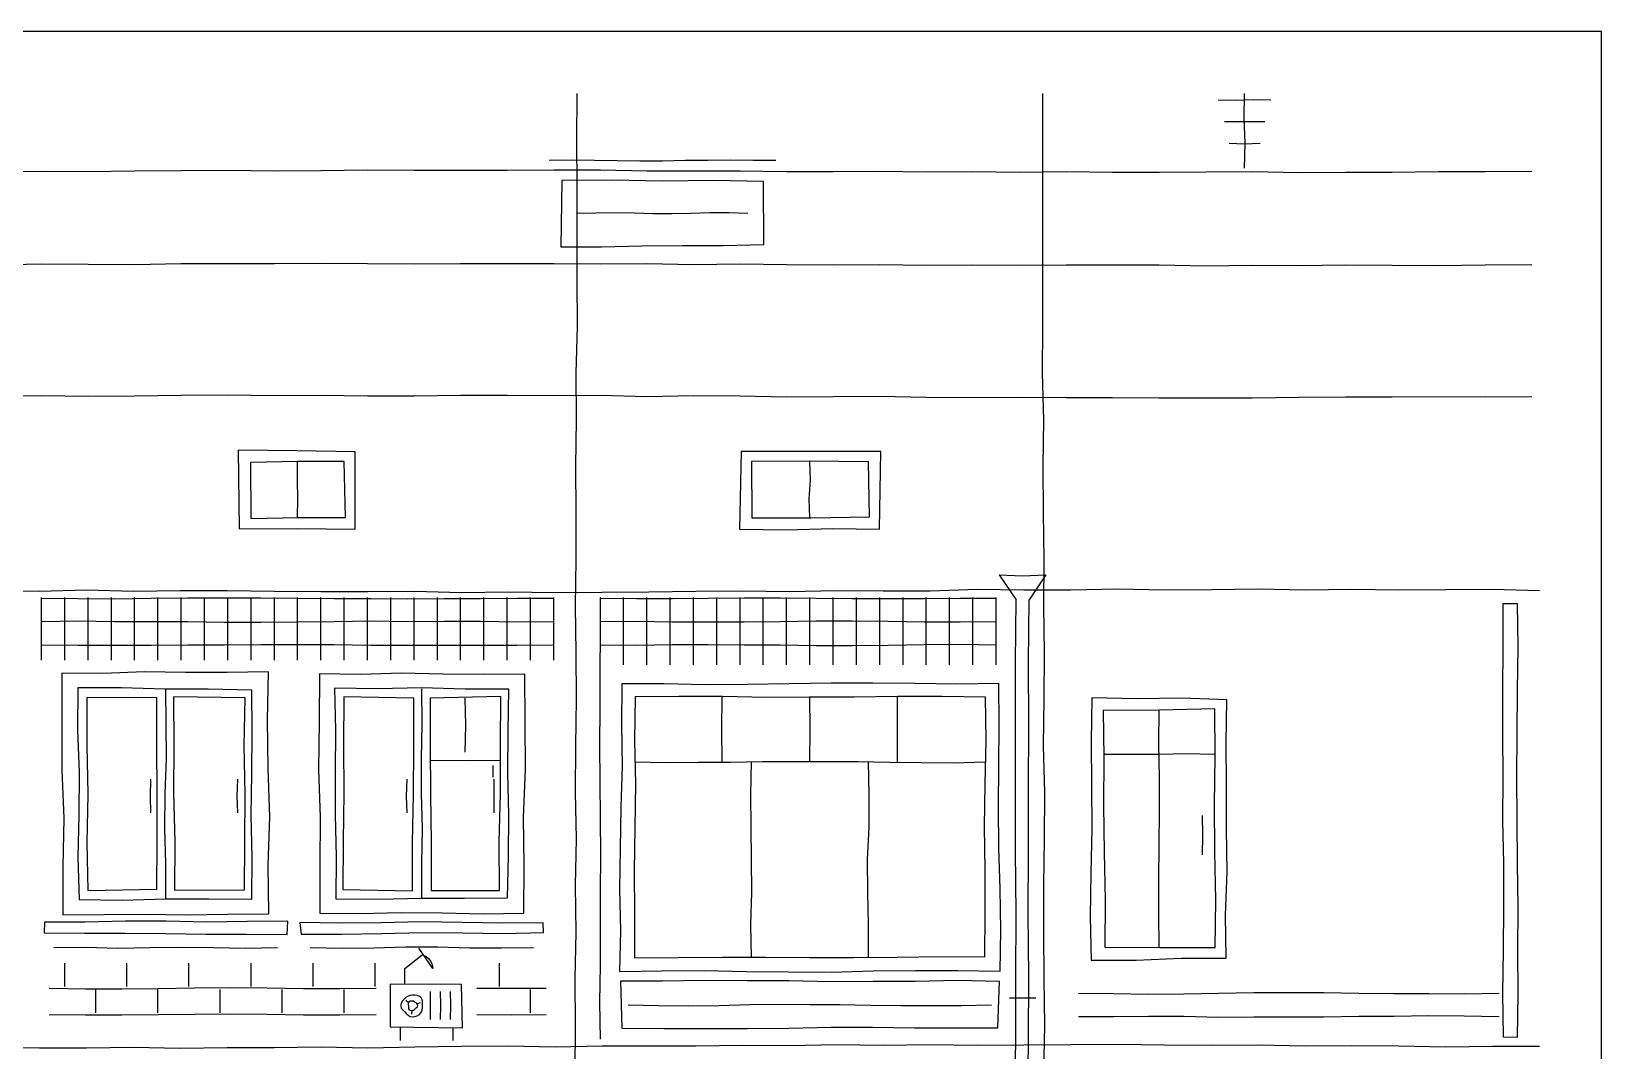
# Model space of a CAD drawing. Header units: millimetres. Extents: x 0 to 165, y 0 to 320.
# Drawn here: x 63.9 to 165, y 254.4 to 320 of the extents above; entities that cross this region are included whole.
import ezdxf

# ---------------------------------------------------------------- set-up
doc = ezdxf.new("R2010")
doc.units = ezdxf.units.MM
for name, color, linetype, true_color in [('01_KARKAS', 1, 'Continuous', 0xd62728), ('02_PROYOMY', 5, 'Continuous', 0x1f5fd6), ('03_BALKONY', 3, 'Continuous', 0x2ca02c), ('04_KLADKA', 32, 'Continuous', 0x8c5a2b), ('05_KONDICIONERY', 6, 'Continuous', 0xc512c5), ('06_VODOSTOK', 4, 'Continuous', 0x0f9aa0), ('08_KRYSHA', 8, 'Continuous', 0x444444)]:
    doc.layers.add(name, color=color, linetype=linetype, true_color=true_color)

msp = doc.modelspace()

# ---------------------------------------------------------------- linework, layer by layer
at = {"layer": '01_KARKAS'}
for points in [[(165, 320), (162, 320), (159, 320), (156, 320), (153, 320), (150, 320), (147, 320), (144, 320), (141, 320), (138, 320), (135, 320), (132, 320), (129, 320), (126, 320), (123, 320), (120, 320), (117, 320), (114, 320), (111, 320), (108, 320), (105, 320), (102, 320), (99, 320), (96, 320), (93, 320), (90, 320), (87, 320), (84, 320), (81, 320), (78, 320), (75, 320), (72, 320), (69, 320), (66, 320), (63, 320)], [(165, 253.58), (165, 256.6), (165, 259.62), (165, 262.64), (165, 265.66), (165, 268.68), (165, 271.7), (165, 274.72), (165, 277.74), (165, 280.75), (165, 283.77), (165, 286.79), (165, 289.81), (165, 292.83), (165, 295.85), (165, 298.87), (165, 301.89), (165, 304.91), (165, 307.92), (165, 310.94), (165, 313.96), (165, 316.98), (165, 320)], [(98.88, 253), (98.9, 256), (98.87, 259), (98.95, 262), (98.89, 265), (98.96, 268), (98.91, 271), (98.93, 274), (98.96, 277), (98.94, 280), (98.9, 283), (98.95, 286), (98.95, 289), (98.92, 292), (98.96, 295), (98.95, 298), (99.02, 301), (99, 304), (99, 307), (99.01, 310), (98.98, 313), (99, 316)], [(129.07, 253), (129.14, 256), (129.09, 259), (129.08, 262), (129.08, 265), (129.11, 268), (129.13, 271), (129.05, 274), (129.09, 277), (129.11, 280), (129.06, 283), (129.1, 286), (129.04, 289), (129.02, 292), (129.06, 295), (128.99, 298), (129.01, 301), (129.01, 304), (129, 307), (129.01, 310), (129.01, 313), (129, 316)], [(61.37, 284), (64.38, 283.96), (67.4, 284.04), (70.42, 283.95), (73.44, 284.01), (76.46, 283.99), (79.48, 283.96), (82.5, 283.93), (85.52, 283.94), (88.54, 283.96), (91.56, 283.88), (94.58, 283.92), (97.6, 283.87), (100.62, 283.9), (103.63, 283.92), (106.65, 283.96), (109.67, 283.98), (112.69, 283.94), (115.71, 284), (118.73, 283.97), (121.75, 283.98), (124.77, 284.08), (127.79, 284.05), (130.81, 284.05), (133.83, 284.11), (136.85, 284.04), (139.87, 284.07), (142.88, 284.1), (145.9, 284.05), (148.92, 284.09), (151.94, 284.05), (154.96, 284.07), (157.98, 284.08), (161, 284)], [(61.37, 254.6), (64.38, 254.55), (67.4, 254.55), (70.42, 254.59), (73.44, 254.53), (76.46, 254.57), (79.48, 254.57), (82.5, 254.61), (85.52, 254.56), (88.54, 254.61), (91.56, 254.65), (94.58, 254.68), (97.6, 254.62), (100.62, 254.69), (103.63, 254.69), (106.65, 254.68), (109.67, 254.72), (112.69, 254.7), (115.71, 254.77), (118.73, 254.73), (121.75, 254.77), (124.77, 254.73), (127.79, 254.75), (130.81, 254.77), (133.83, 254.79), (136.85, 254.75), (139.87, 254.73), (142.88, 254.75), (145.9, 254.69), (148.92, 254.71), (151.94, 254.68), (154.96, 254.62), (157.98, 254.66), (161, 254.67)]]:
    msp.add_lwpolyline(points, dxfattribs=at)
at = {"layer": '02_PROYOMY'}
for points in [[(65.82, 278.67), (65.82, 275.55), (65.81, 272.44), (65.93, 269.33), (65.88, 266.22), (65.87, 263.11)], [(79.12, 278.77), (76.46, 278.73), (73.8, 278.72), (71.14, 278.77), (68.48, 278.66), (65.82, 278.67)], [(79.15, 263.19), (79.1, 266.31), (79.21, 269.42), (79.11, 272.54), (79.06, 275.66), (79.12, 278.77)], [(82.41, 278.64), (82.39, 275.56), (82.34, 272.48), (82.46, 269.4), (82.42, 266.31), (82.42, 263.23)], [(95.64, 278.62), (93, 278.59), (90.35, 278.62), (87.7, 278.68), (85.06, 278.59), (82.41, 278.64)], [(95.58, 263.23), (95.6, 266.31), (95.56, 269.39), (95.68, 272.46), (95.65, 275.54), (95.64, 278.62)], [(66.85, 277.73), (66.81, 275.01), (66.92, 272.28), (66.9, 269.55), (66.85, 266.82), (66.92, 264.1)], [(78.04, 277.59), (75.24, 277.65), (72.45, 277.64), (69.65, 277.73), (66.85, 277.73)], [(72.5, 264.17), (72.51, 266.42), (72.44, 268.67), (72.46, 270.92), (72.55, 273.17), (72.53, 275.42), (72.5, 277.67)], [(77.61, 277.08), (73.01, 277.16)], [(73.01, 277.16), (73.03, 274.05), (73.01, 270.94), (73.08, 267.82), (73.07, 264.71)], [(78.05, 264.13), (78.08, 266.82), (78, 269.52), (78.05, 272.21), (78.08, 274.9), (78.04, 277.59)], [(94.6, 277.64), (91.79, 277.64), (88.99, 277.73), (86.18, 277.66), (83.38, 277.71)], [(83.38, 277.71), (83.45, 275), (83.41, 272.28), (83.41, 269.57), (83.48, 266.85), (83.46, 264.14)], [(89, 264.17), (89.01, 266.42), (89.05, 268.67), (88.99, 270.92), (88.99, 273.17), (89.03, 275.42), (89, 277.67)], [(94.08, 277.17), (89.53, 277.07)], [(94.01, 264.69), (93.99, 267.81), (94.07, 270.93), (94.06, 274.05), (94.08, 277.17)], [(94.53, 264.2), (94.58, 266.89), (94.6, 269.58), (94.55, 272.26), (94.56, 274.95), (94.6, 277.64)], [(71.94, 277.12), (67.41, 277.09)], [(67.41, 277.09), (67.41, 273.99), (67.48, 270.89), (67.43, 267.78), (67.48, 264.68)], [(71.94, 264.77), (71.96, 267.86), (71.95, 270.95), (71.94, 274.03), (71.94, 277.12)], [(77.58, 264.72), (77.6, 267.81), (77.61, 270.9), (77.56, 273.99), (77.61, 277.08)], [(83.98, 277.15), (83.95, 274.05), (83.98, 270.95), (83.93, 267.85), (83.92, 264.75)], [(88.49, 277.06), (83.98, 277.15)], [(88.41, 264.67), (88.41, 267.77), (88.46, 270.87), (88.49, 273.96), (88.49, 277.06)], [(89.53, 277.07), (89.53, 273.97), (89.56, 270.88), (89.6, 267.78), (89.61, 264.69)], [(91.8, 273.58), (91.83, 275.32), (91.8, 277.07)], [(89.6, 273.08), (91.8, 273.05), (94, 273.08)], [(93.6, 271.98), (93.6, 272.73)], [(71.55, 269.68), (71.52, 270.76), (71.55, 271.85)], [(77.15, 269.68), (77.11, 270.76), (77.15, 271.85)], [(88.05, 269.68), (88.02, 270.76), (88.05, 271.85)], [(93.65, 269.68), (93.65, 270.76), (93.65, 271.85)], [(66.92, 264.1), (69.7, 264.07), (72.48, 264.14), (75.27, 264.15), (78.05, 264.13)], [(67.48, 264.68), (71.94, 264.77)], [(73.07, 264.71), (77.58, 264.72)], [(83.46, 264.14), (86.23, 264.12), (89, 264.19), (91.76, 264.18), (94.53, 264.2)], [(83.92, 264.75), (88.41, 264.67)], [(89.61, 264.69), (94.01, 264.69)], [(65.87, 263.11), (68.53, 263.14), (71.18, 263.15), (73.84, 263.12), (76.49, 263.16), (79.15, 263.19)], [(82.42, 263.23), (85.05, 263.2), (87.68, 263.26), (90.31, 263.24), (92.95, 263.19), (95.58, 263.23)], [(64.7, 262.65), (64.67, 261.96)], [(80.36, 262.7), (77.75, 262.68), (75.14, 262.65), (72.53, 262.71), (69.92, 262.7), (67.31, 262.65), (64.7, 262.65)], [(80.32, 261.86), (80.36, 262.7)], [(96.82, 262.6), (94.21, 262.59), (91.6, 262.63), (88.98, 262.66), (86.37, 262.61), (83.76, 262.58), (81.15, 262.63)], [(81.15, 262.63), (81.22, 261.88)], [(81.22, 261.88), (83.82, 261.87), (86.42, 261.92), (89.03, 261.97), (91.63, 261.96), (94.23, 261.92), (96.84, 261.98)], [(96.84, 261.98), (96.82, 262.6)], [(64.67, 261.96), (67.28, 261.94), (69.89, 261.94), (72.49, 261.92), (75.1, 261.87), (77.71, 261.87), (80.32, 261.86)], [(65.3, 261.02), (67.36, 261.03), (69.41, 260.96), (71.47, 261.02), (73.53, 261.03), (75.59, 261.02), (77.64, 260.98), (79.7, 261.02)], [(81.8, 261.02), (83.86, 260.96), (85.91, 260.99), (87.97, 261.05), (90.03, 261.06), (92.09, 260.99), (94.14, 260.99), (96.2, 261.02)]]:
    msp.add_lwpolyline(points, dxfattribs=at)
at = {"layer": '03_BALKONY'}
for points in [[(158.63, 283.14), (158.64, 280.35), (158.62, 277.57), (158.62, 274.78), (158.63, 271.99), (158.62, 269.2), (158.69, 266.42), (158.69, 263.63), (158.66, 260.84), (158.62, 258.05), (158.66, 255.27)], [(159.58, 283.15), (158.63, 283.14)], [(159.59, 255.23), (159.62, 258.03), (159.61, 260.82), (159.62, 263.61), (159.58, 266.4), (159.56, 269.19), (159.53, 271.98), (159.57, 274.77), (159.58, 277.56), (159.62, 280.36), (159.58, 283.15)], [(101.88, 277.98), (101.86, 275.33), (101.9, 272.69), (101.83, 270.04), (101.77, 267.4), (101.73, 264.75), (101.79, 262.1), (101.73, 259.46)], [(126.16, 278.01), (123.46, 277.96), (120.76, 278.02), (118.06, 278.04), (115.37, 278.04), (112.67, 278), (109.97, 277.95), (107.27, 277.93), (104.58, 277.99), (101.88, 277.98)], [(125.32, 277.14), (122.5, 277.18), (119.67, 277.18), (116.85, 277.13), (114.03, 277.13), (111.2, 277.12), (108.38, 277.17), (105.56, 277.17), (102.74, 277.15)], [(108.35, 272.97), (108.32, 275.07), (108.35, 277.17)], [(114, 272.97), (114.02, 275.07), (114, 277.17)], [(119.65, 272.97), (119.64, 275.07), (119.65, 277.17)], [(126.25, 259.49), (126.29, 262.13), (126.26, 264.78), (126.18, 267.43), (126.15, 270.07), (126.18, 272.72), (126.2, 275.36), (126.16, 278.01)], [(102.74, 277.15), (102.7, 274.35), (102.76, 271.55), (102.72, 268.75), (102.68, 265.95), (102.7, 263.15), (102.71, 260.35)], [(125.26, 260.42), (125.29, 263.21), (125.3, 265.99), (125.24, 268.78), (125.3, 271.56), (125.35, 274.35), (125.32, 277.14)], [(132.17, 277.08), (132.11, 274.26), (132.15, 271.45), (132.17, 268.64), (132.1, 265.82), (132.06, 263.01), (132.12, 260.2)], [(140.86, 276.97), (137.97, 277.06), (135.07, 277.02), (132.17, 277.08)], [(140.09, 276.38), (136.49, 276.29), (132.89, 276.28)], [(132.89, 276.28), (132.93, 273.23), (132.91, 270.18), (132.95, 267.13), (133.02, 264.08), (133, 261.03)], [(136.5, 261.02), (136.48, 263.2), (136.47, 265.39), (136.49, 267.57), (136.53, 269.76), (136.51, 271.95), (136.48, 274.13), (136.5, 276.32)], [(140.1, 261.02), (140.14, 264.09), (140.08, 267.17), (140.07, 270.24), (140.11, 273.31), (140.09, 276.38)], [(140.82, 260.33), (140.78, 263.1), (140.88, 265.88), (140.84, 268.65), (140.83, 271.42), (140.82, 274.2), (140.86, 276.97)], [(132.95, 273.47), (134.72, 273.46), (136.5, 273.47), (138.27, 273.51), (140.05, 273.47)], [(102.7, 272.97), (104.75, 272.93), (106.81, 272.95), (108.86, 272.94), (110.92, 272.98), (112.97, 272.99), (115.03, 272.99), (117.08, 272.99), (119.14, 272.95), (121.19, 272.93), (123.25, 272.91), (125.3, 272.97)], [(110.23, 260.37), (110.2, 262.47), (110.25, 264.57), (110.24, 266.67), (110.21, 268.77), (110.19, 270.87), (110.23, 272.97)], [(117.77, 260.37), (117.78, 262.47), (117.74, 264.57), (117.72, 266.67), (117.81, 268.77), (117.81, 270.87), (117.77, 272.97)], [(139.3, 266.99), (139.32, 268.25), (139.3, 269.51)], [(133, 261.03), (136.55, 261.02), (140.1, 261.02)], [(102.71, 260.35), (105.52, 260.36), (108.34, 260.39), (111.16, 260.39), (113.98, 260.37), (116.8, 260.37), (119.62, 260.38), (122.44, 260.44), (125.26, 260.42)], [(132.12, 260.2), (135.02, 260.2), (137.92, 260.33), (140.82, 260.33)], [(101.73, 259.46), (104.46, 259.5), (107.18, 259.53), (109.91, 259.46), (112.63, 259.45), (115.36, 259.42), (118.08, 259.5), (120.8, 259.54), (123.53, 259.54), (126.25, 259.49)], [(126.21, 258.83), (123.5, 258.88), (120.79, 258.83), (118.07, 258.82), (115.36, 258.8), (112.64, 258.86), (109.93, 258.87), (107.22, 258.89), (104.5, 258.84), (101.79, 258.85)], [(101.79, 258.85), (101.89, 255.81)], [(126.11, 255.85), (126.21, 258.83)], [(131.3, 258.07), (133.56, 258.04), (135.82, 258), (138.08, 258.03), (140.33, 258.08), (142.59, 258.11), (144.85, 258.12), (147.11, 258.12), (149.37, 258.07), (151.62, 258.05), (153.88, 258.04), (156.14, 258.03), (158.4, 258.07)], [(102.3, 257.32), (104.25, 257.28), (106.2, 257.26), (108.15, 257.28), (110.1, 257.34), (112.05, 257.36), (114, 257.35), (115.95, 257.35), (117.9, 257.3), (119.85, 257.27), (121.8, 257.27), (123.75, 257.28), (125.7, 257.32)], [(131.3, 256.57), (133.56, 256.58), (135.82, 256.59), (138.08, 256.59), (140.33, 256.53), (142.59, 256.54), (144.85, 256.54), (147.11, 256.55), (149.37, 256.59), (151.62, 256.6), (153.88, 256.63), (156.14, 256.61), (158.4, 256.57)], [(101.89, 255.81), (104.58, 255.79), (107.27, 255.79), (109.96, 255.8), (112.65, 255.81), (115.35, 255.89), (118.04, 255.89), (120.73, 255.85), (123.42, 255.83), (126.11, 255.85)], [(158.66, 255.27), (159.59, 255.23)]]:
    msp.add_lwpolyline(points, dxfattribs=at)
at = {"layer": '04_KLADKA'}
for points in [[(64.5, 279.52), (64.5, 283.55)], [(64.5, 283.5), (66.86, 283.48), (69.21, 283.47), (71.57, 283.5), (73.93, 283.52), (76.29, 283.53), (78.64, 283.52), (81, 283.51), (83.36, 283.49), (85.71, 283.48), (88.07, 283.46), (90.43, 283.48), (92.79, 283.48), (95.14, 283.51), (97.5, 283.5)], [(66, 279.52), (66, 283.55)], [(67.5, 279.52), (67.5, 283.55)], [(69, 279.52), (69, 283.55)], [(70.5, 279.52), (70.5, 283.55)], [(72, 279.52), (72, 283.55)], [(73.5, 279.52), (73.5, 283.55)], [(75, 279.52), (75, 283.55)], [(76.5, 279.52), (76.5, 283.55)], [(78, 279.52), (78, 283.55)], [(79.5, 279.52), (79.5, 283.55)], [(81, 279.52), (81, 283.55)], [(82.5, 279.52), (82.5, 283.55)], [(84, 279.52), (84, 283.55)], [(85.5, 279.52), (85.5, 283.55)], [(87, 279.52), (87, 283.55)], [(88.5, 279.52), (88.5, 283.55)], [(90, 279.52), (90, 283.55)], [(91.5, 279.52), (91.5, 283.55)], [(93, 279.52), (93, 283.55)], [(94.5, 279.52), (94.5, 283.55)], [(96, 279.52), (96, 283.55)], [(97.5, 279.52), (97.5, 283.55)], [(100.5, 255.12), (100.47, 257.49), (100.5, 259.86), (100.51, 262.22), (100.52, 264.59), (100.54, 266.96), (100.52, 269.33), (100.48, 271.7), (100.47, 274.07), (100.49, 276.44), (100.48, 278.81), (100.5, 281.18), (100.5, 283.55)], [(100.5, 283.5), (102.82, 283.48), (105.14, 283.49), (107.45, 283.51), (109.77, 283.52), (112.09, 283.53), (114.41, 283.5), (116.73, 283.48), (119.05, 283.48), (121.36, 283.48), (123.68, 283.51), (126, 283.5)], [(102, 279.22), (102, 283.55)], [(103.5, 279.22), (103.5, 283.55)], [(105, 279.22), (105, 283.55)], [(106.5, 279.22), (106.5, 283.55)], [(108, 279.22), (108, 283.55)], [(109.5, 279.22), (109.5, 283.55)], [(111, 279.22), (111, 283.55)], [(112.5, 279.22), (112.5, 283.55)], [(114, 279.22), (114, 283.55)], [(115.5, 279.22), (115.5, 283.55)], [(117, 279.22), (117, 283.55)], [(118.5, 279.22), (118.5, 283.55)], [(120, 279.22), (120, 283.55)], [(121.5, 279.22), (121.5, 283.55)], [(123, 279.22), (123, 283.55)], [(124.5, 279.22), (124.5, 283.55)], [(126, 279.22), (126, 283.55)], [(64.5, 282), (66.86, 282.04), (69.21, 282.01), (71.57, 282.01), (73.93, 282), (76.29, 281.97), (78.64, 281.97), (81, 281.98), (83.36, 282.01), (85.71, 282.04), (88.07, 282.01), (90.43, 282.03), (92.79, 282.03), (95.14, 281.98), (97.5, 282)], [(100.5, 282), (102.82, 282.02), (105.14, 281.99), (107.45, 281.98), (109.77, 281.99), (112.09, 282.01), (114.41, 282.04), (116.73, 282.04), (119.05, 282.03), (121.36, 281.98), (123.68, 281.98), (126, 282)], [(64.5, 280.5), (66.86, 280.49), (69.21, 280.47), (71.57, 280.47), (73.93, 280.5), (76.29, 280.5), (78.64, 280.52), (81, 280.53), (83.36, 280.52), (85.71, 280.49), (88.07, 280.49), (90.43, 280.48), (92.79, 280.48), (95.14, 280.49), (97.5, 280.5)], [(100.5, 280.5), (102.82, 280.49), (105.14, 280.52), (107.45, 280.52), (109.77, 280.51), (112.09, 280.51), (114.41, 280.46), (116.73, 280.46), (119.05, 280.49), (121.36, 280.52), (123.68, 280.54), (126, 280.5)], [(66, 258.5), (66, 260)], [(70, 258.5), (70, 260)], [(74, 258.5), (74, 260)], [(78, 258.5), (78, 260)], [(82, 258.5), (82, 260)], [(86, 258.5), (86, 260)], [(94, 258.5), (94, 260)], [(65, 258.4), (67.34, 258.36), (69.68, 258.36), (72.02, 258.37), (74.36, 258.41), (76.69, 258.44), (79.03, 258.42), (81.37, 258.38), (83.71, 258.37), (86.05, 258.4)], [(68, 256.8), (68, 258.3)], [(72, 256.8), (72, 258.3)], [(76, 256.8), (76, 258.3)], [(80, 256.8), (80, 258.3)], [(84, 256.8), (84, 258.3)], [(92.55, 258.4), (94.78, 258.4), (97, 258.4)], [(96, 256.8), (96, 258.3)], [(65, 256.7), (67.34, 256.68), (69.68, 256.68), (72.02, 256.7), (74.36, 256.72), (76.69, 256.74), (79.03, 256.72), (81.37, 256.68), (83.71, 256.67), (86.05, 256.7)], [(92.55, 256.7), (94.78, 256.68), (97, 256.7)]]:
    msp.add_lwpolyline(points, dxfattribs=at)
at = {"layer": '05_KONDICIONERY'}
for points in [[(87.9, 259.67), (89.03, 260.54)], [(89.7, 259.67), (88.8, 260.97)], [(89.03, 260.54), (89.25, 260.45)], [(89.25, 260.45), (89.44, 260.3)], [(89.44, 260.3), (89.58, 260.12)], [(89.58, 260.12), (89.67, 259.9)], [(87.9, 258.67), (87.9, 259.67)], [(89.67, 259.9), (89.7, 259.67)], [(91.55, 258.62), (86.96, 258.65)], [(86.96, 258.65), (86.97, 255.9)], [(89.55, 256.37), (89.57, 257.27), (89.55, 258.17)], [(90.2, 256.37), (90.22, 257.27), (90.2, 258.17)], [(90.85, 256.37), (90.86, 257.27), (90.85, 258.17)], [(91.61, 255.83), (91.55, 258.62)], [(88.14, 257.46), (87.96, 257.6)], [(88.36, 256.95), (88.33, 256.72)], [(88.69, 257.39), (88.91, 257.48)], [(86.97, 255.9), (91.61, 255.83)], [(87.6, 255.87), (87.6, 255.02)], [(91, 255.87), (91, 255.02)]]:
    msp.add_lwpolyline(points, dxfattribs=at)
for points in [[(89.04, 257.27), (89.05, 257.41), (89.05, 257.58), (88.99, 257.74), (88.87, 257.86), (88.71, 257.92), (88.55, 257.94), (88.4, 257.94), (88.25, 257.92), (88.11, 257.88), (87.98, 257.79), (87.87, 257.69), (87.76, 257.57), (87.67, 257.43), (87.64, 257.27), (87.68, 257.1), (87.79, 256.97), (87.9, 256.87), (88, 256.76), (88.11, 256.66), (88.24, 256.57), (88.4, 256.54), (88.56, 256.56), (88.71, 256.62), (88.85, 256.7), (88.96, 256.82), (89.02, 256.97), (89.04, 257.12), (89.04, 257.27)], [(88.75, 257.27), (88.73, 257.34), (88.68, 257.4), (88.62, 257.44), (88.57, 257.47), (88.52, 257.52), (88.46, 257.55), (88.4, 257.56), (88.33, 257.56), (88.26, 257.55), (88.19, 257.53), (88.14, 257.48), (88.12, 257.4), (88.13, 257.33), (88.15, 257.27), (88.15, 257.21), (88.14, 257.14), (88.15, 257.06), (88.19, 257), (88.26, 256.97), (88.33, 256.96), (88.4, 256.96), (88.47, 256.98), (88.52, 257.01), (88.57, 257.06), (88.6, 257.1), (88.66, 257.14), (88.72, 257.19), (88.75, 257.27)]]:
    msp.add_lwpolyline(points, close=True, dxfattribs=at)
at = {"layer": '06_VODOSTOK'}
for points in [[(126.2, 285), (127.28, 283.4)], [(126.2, 285), (127.7, 284.95), (129.2, 285)], [(129.2, 285), (128.12, 283.4)], [(127.2, 251.06), (127.26, 255.1), (127.27, 259.14), (127.28, 263.18), (127.25, 267.23), (127.24, 271.27), (127.25, 275.31), (127.25, 279.36), (127.28, 283.4)], [(128.04, 251.06), (128.08, 255.1), (128.1, 259.14), (128.07, 263.18), (128.08, 267.23), (128.09, 271.27), (128.11, 275.31), (128.08, 279.36), (128.12, 283.4)], [(126.85, 257.77), (128.55, 257.77)]]:
    msp.add_lwpolyline(points, dxfattribs=at)
at = {"layer": '08_KRYSHA'}
for points in [[(140.3, 315.6), (141.43, 315.58), (142.57, 315.61), (143.7, 315.6)], [(142, 311.2), (142.04, 312.8), (141.98, 314.4), (142, 316)], [(140.7, 314.2), (142, 314.19), (143.3, 314.2)], [(141, 312.8), (142, 312.77), (143, 312.8)], [(97.2, 311.7), (98.66, 311.74), (100.12, 311.72), (101.58, 311.69), (103.04, 311.67), (104.5, 311.66), (105.96, 311.7), (107.42, 311.7), (108.88, 311.74), (110.34, 311.72), (111.8, 311.7)], [(61.5, 310.98), (64.5, 311.01), (67.5, 310.99), (70.5, 311.02), (73.5, 311.05), (76.5, 311.07), (79.5, 311.02), (82.5, 311.04), (85.5, 311.09), (88.5, 311.06), (91.5, 311.06), (94.5, 311.06), (97.5, 311.09), (100.5, 311.08), (103.5, 311.03), (106.5, 311.03), (109.5, 311.02), (112.5, 310.99), (115.5, 310.99), (118.5, 311), (121.5, 310.96), (124.5, 310.97), (127.5, 310.93), (130.5, 310.97), (133.5, 310.94), (136.5, 310.93), (139.5, 310.95), (142.5, 310.97), (145.5, 310.91), (148.5, 310.94), (151.5, 310.94), (154.5, 310.97), (157.5, 310.99), (160.5, 311)], [(98.02, 310.41), (97.95, 306.12)], [(111.02, 310.34), (107.77, 310.39), (104.52, 310.36), (101.27, 310.42), (98.02, 310.41)], [(111.03, 306.27), (111.02, 310.34)], [(99, 308.3), (100.22, 308.32), (101.44, 308.33), (102.67, 308.32), (103.89, 308.27), (105.11, 308.27), (106.33, 308.29), (107.56, 308.34), (108.78, 308.34), (110, 308.3)], [(97.95, 306.12), (100.57, 306.13), (103.18, 306.19), (105.8, 306.22), (108.41, 306.21), (111.03, 306.27)], [(61.5, 304.98), (64.5, 305.03), (67.5, 305.01), (70.5, 304.99), (73.5, 305.06), (76.5, 305.05), (79.5, 305.05), (82.5, 305.08), (85.5, 305.05), (88.5, 305.03), (91.5, 305.05), (94.5, 305.05), (97.5, 305.06), (100.5, 305.04), (103.5, 305.06), (106.5, 305), (109.5, 305.03), (112.5, 304.99), (115.5, 304.98), (118.5, 305), (121.5, 304.95), (124.5, 304.97), (127.5, 304.94), (130.5, 304.96), (133.5, 304.97), (136.5, 304.96), (139.5, 304.9), (142.5, 304.94), (145.5, 304.92), (148.5, 304.97), (151.5, 304.94), (154.5, 304.92), (157.5, 304.98), (160.5, 305)], [(61.5, 296.54), (64.5, 296.55), (67.5, 296.51), (70.5, 296.53), (73.5, 296.58), (76.5, 296.59), (79.5, 296.55), (82.5, 296.57), (85.5, 296.54), (88.5, 296.54), (91.5, 296.58), (94.5, 296.57), (97.5, 296.56), (100.5, 296.57), (103.5, 296.5), (106.5, 296.55), (109.5, 296.53), (112.5, 296.48), (115.5, 296.49), (118.5, 296.51), (121.5, 296.45), (124.5, 296.43), (127.5, 296.44), (130.5, 296.42), (133.5, 296.43), (136.5, 296.4), (139.5, 296.4), (142.5, 296.41), (145.5, 296.45), (148.5, 296.46), (151.5, 296.48), (154.5, 296.49), (157.5, 296.46), (160.5, 296.5)], [(84.7, 292.92), (80.94, 293), (77.17, 293.03)], [(77.17, 293.03), (77.24, 287.98)], [(84.7, 287.94), (84.7, 292.92)], [(109.57, 292.96), (109.47, 287.96)], [(118.57, 292.94), (115.57, 292.96), (112.57, 292.94), (109.57, 292.96)], [(118.48, 287.95), (118.57, 292.94)], [(84, 292.31), (80.99, 292.3), (77.97, 292.25)], [(77.97, 292.25), (77.98, 288.64)], [(81, 288.7), (81.02, 289.9), (80.99, 291.1), (81, 292.3)], [(84.09, 288.69), (84, 292.31)], [(117.78, 292.29), (114.01, 292.32), (110.23, 292.3)], [(110.23, 292.3), (110.25, 288.68)], [(114, 288.7), (113.95, 289.9), (114.04, 291.1), (114, 292.3)], [(117.84, 288.74), (117.78, 292.29)], [(77.98, 288.64), (81.04, 288.7), (84.09, 288.69)], [(110.25, 288.68), (114.05, 288.67), (117.84, 288.74)], [(77.24, 287.98), (80.97, 288), (84.7, 287.94)], [(109.47, 287.96), (112.47, 287.9), (115.48, 287.99), (118.48, 287.95)]]:
    msp.add_lwpolyline(points, dxfattribs=at)

doc.saveas('drawing.dxf')
